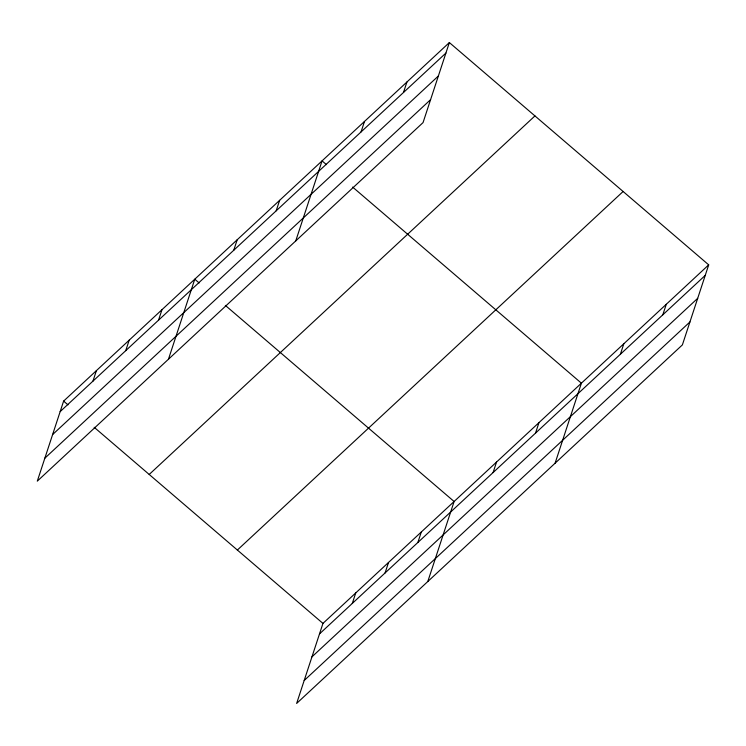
<?xml version="1.0" encoding="UTF-8"?>
<svg xmlns="http://www.w3.org/2000/svg" width="746" height="746" viewBox="0 0 746 746"><rect width="100%" height="100%" fill="white"/><g stroke="black" fill="none" stroke-linecap="round" stroke-linejoin="round"><path stroke-width="1.12" d="M449.362 42.559L63.615 401.106L37.3 481.142L423.047 122.596L449.362 42.559L708.7 264.858L682.385 344.894L296.638 703.441L322.953 623.404L708.7 264.858M92.952 381.131L96.402 370.622M125.738 350.657L129.189 340.148M158.525 320.183L161.985 309.674M168.456 359.236L194.771 279.2L199.135 282.939M233.75 250.264L237.2 239.755M276.179 210.82L279.638 200.32M295.752 240.911L322.067 160.875L326.431 164.624M361.045 131.939L364.496 121.439M403.474 92.504L406.934 81.995M352.289 603.43L355.739 592.93M385.076 572.956L388.526 562.456M417.863 542.482L421.313 531.973M427.794 581.535L454.109 501.498L225.339 305.394M493.087 472.563L496.538 462.063M535.516 433.128L538.966 422.618M555.089 463.219L581.404 383.183L352.634 187.078M620.383 354.247L623.833 343.738M662.812 314.803L666.271 304.303M60.165 411.605L445.912 53.059M52.621 434.554L438.368 76.008M44.844 458.193L430.591 99.647M149.2 474.465L534.947 115.919M237.368 550.044L623.115 191.498M319.493 633.913L705.25 275.367M311.949 656.853L697.706 298.316M304.181 680.501L689.929 321.955M63.615 401.106L67.979 404.845M94.183 427.299L322.953 623.404"/></g></svg>
